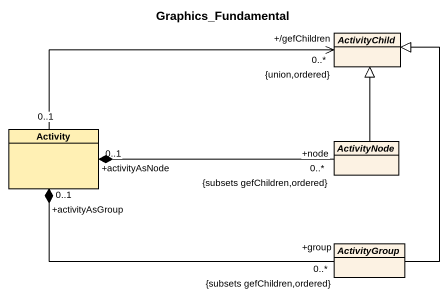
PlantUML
@startuml
title Graphics_Fundamental
hide circle
hide empty members
abstract class ActivityChild
class Activity #FFF0B4
abstract class ActivityNode
abstract class ActivityGroup
Activity "0..1" -right-> "+/gefChildren\n0..*\n{union,ordered}" ActivityChild
Activity "+activityAsNode\n0..1" *-right- "+node\n0..*\n{subsets gefChildren,ordered}" ActivityNode
Activity "+activityAsGroup\n0..1" *-right- "+group\n0..*\n{subsets gefChildren,ordered}" ActivityGroup
ActivityNode -up-|> ActivityChild
ActivityGroup -up-|> ActivityChild
@enduml
